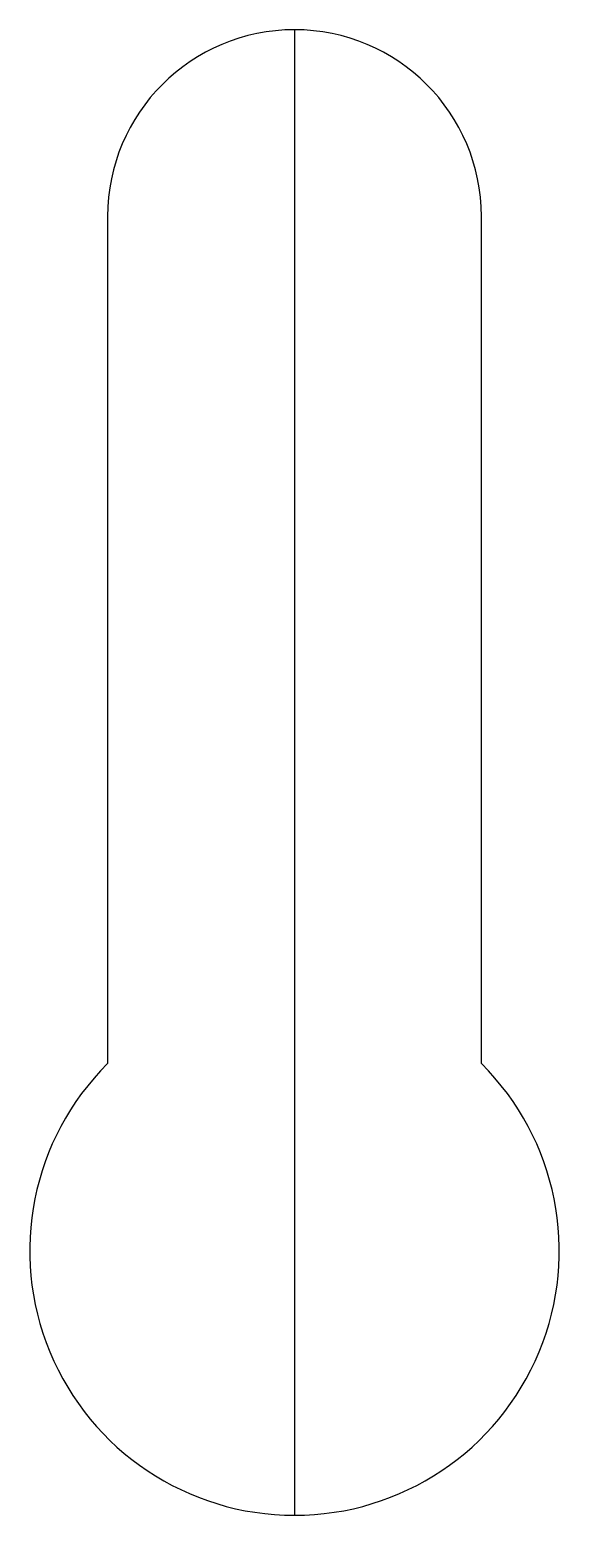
# Model space of a CAD drawing. Header units: inches. Extents: x -17 to 17, y -17 to 78.5.
import ezdxf

# ---------------------------------------------------------------- set-up
doc = ezdxf.new("R2010")
doc.units = ezdxf.units.IN
doc.header["$MEASUREMENT"] = 0

msp = doc.modelspace()

# ---------------------------------------------------------------- linework, layer by layer
for p, q in [((0, 78.5), (0, -17)), ((0, 78.5), (0, -17)), ((-12, 66.5), (-12, 12.042)), ((12, 12.042), (12, 66.5))]:
    msp.add_line(p, q)
for centre, radius, start, end in [((0, 66.5), 12, 0, 180), ((0, 66.5), 12, 0, 180), ((0, 0), 17, 134.90087, 45.09913), ((0, 0), 17, 134.90087, 45.09913)]:
    msp.add_arc(centre, radius, start, end)

doc.saveas('drawing.dxf')
